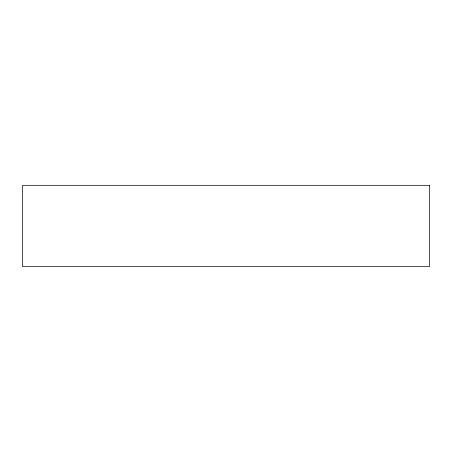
<?xml version="1.0" encoding="UTF-8"?>
<svg xmlns="http://www.w3.org/2000/svg" width="452" height="452" viewBox="0 0 452 452"><rect width="100%" height="100%" fill="white"/><g stroke="black" fill="none" stroke-linecap="round" stroke-linejoin="round"><path stroke-width="0.68" d="M429.4 185.32L22.6 185.32L22.6 266.68L429.4 266.68L429.4 185.32"/></g></svg>
